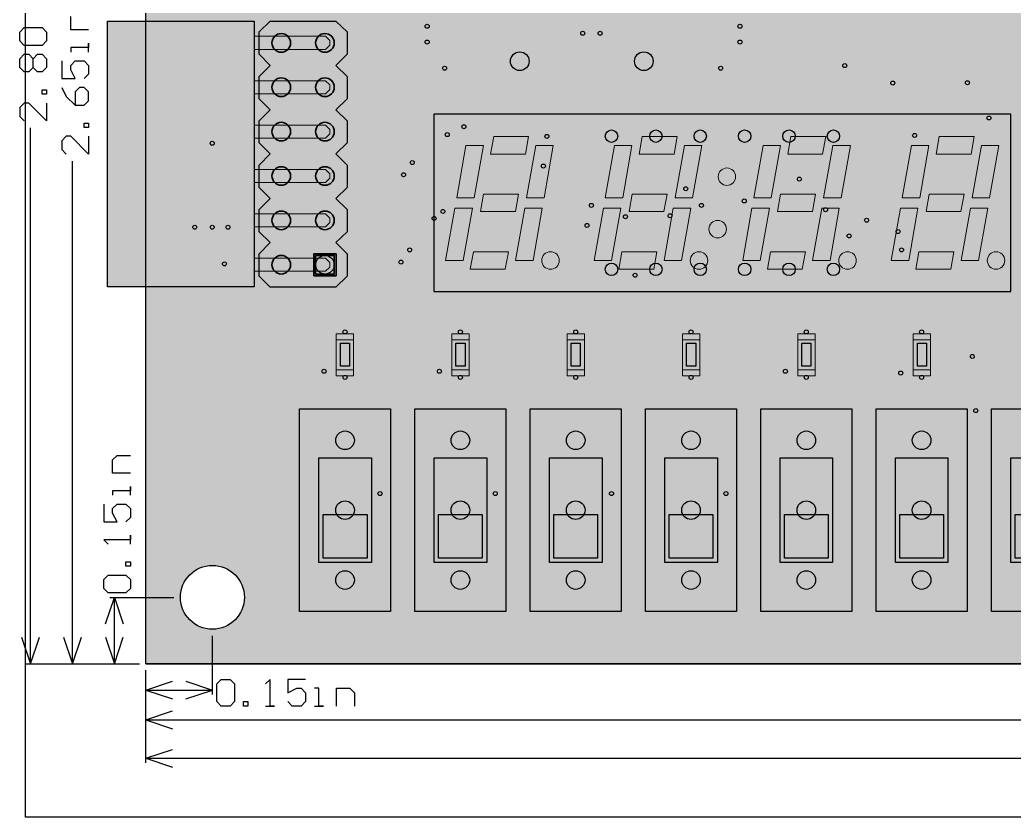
# Model space of a CAD drawing. Header units: metres. Extents: x 18 to 154, y 17 to 109.
# Drawn here: x 18.2 to 75.1, y 16.6 to 62.3 of the extents above; entities that cross this region are included whole.
import ezdxf

# ---------------------------------------------------------------- set-up
doc = ezdxf.new("R2010")
doc.units = ezdxf.units.M
for name, color, linetype, lineweight in [('7-SEG', 253, 'Continuous', 0), ('7-SEG-ON', 20, 'Continuous', 0), ('LED_GREEN', 80, 'Continuous', 0), ('RESISTOR', 251, 'Continuous', 0)]:
    doc.layers.add(name, color=color, linetype=linetype, lineweight=lineweight)
for name, color, linetype, lineweight, true_color in [('ANNOTATION', 7, 'Continuous', 30, 0xffffff), ('GOLD_PAD', 7, 'Continuous', 35, 0xc99700), ('LED_BLB', 7, 'Continuous', 0, 0xf1eb9d), ('METAL', 7, 'Continuous', 0, 0xc1c6c8)]:
    doc.layers.add(name, color=color, linetype=linetype, lineweight=lineweight, true_color=true_color)
for name, color, linetype in [('CHIP', 250, 'Continuous'), ('Mechanical1', 6, 'Continuous'), ('PadHoleLayer', 156, 'Continuous'), ('SWITCH_BASE', 251, 'Continuous'), ('Switches', 250, 'Continuous'), ('ViaHoleLayer', 16, 'Continuous')]:
    doc.layers.add(name, color=color, linetype=linetype)
for name, color, linetype, true_color in [('LED_BLB_IN', 7, 'Continuous', 0xbabe74), ('PCB', 7, 'Continuous', 0x1d428a), ('PCB_OUTLINE', 7, 'Continuous', 0x002677)]:
    doc.layers.add(name, color=color, linetype=linetype, true_color=true_color)
picture_1 = doc.add_image_def('image1.jpg', size_in_pixel=(1023, 701))

# ---------------------------------------------------------------- blocks, each defined once
blk = doc.blocks.new('*U29')
at = {"layer": 'LED_BLB_IN'}
h = blk.add_hatch(color=256, dxfattribs=at)
h.dxf.hatch_style = 1
h.paths.add_polyline_path([(-0.2588016763149099, 0.6615313378169034), (0.2588016763149028, 0.6615313378169034), (0.2588016763149028, -0.6615313378168963), (-0.2588016763149099, -0.6615313378168963)])
h = blk.add_hatch(color=256, dxfattribs=at)
h.dxf.hatch_style = 1
h.paths.add_polyline_path([(-0.2588016763149099, 0.6615313378169034), (0.2588016763149028, 0.6615313378169034), (0.2588016763149028, -0.6615313378168963), (-0.2588016763149099, -0.6615313378168963)])
at = {"layer": 'LED_GREEN', "transparency": 33554534}
h = blk.add_hatch(color=256, dxfattribs=at)
h.dxf.hatch_style = 1
h.paths.add_polyline_path([(-0.4963328445464015, 0.8615313378169063), (0.4963328445464015, 0.8615313378169063), (0.4963328445464015, -0.8615313378168992), (-0.4963328445464015, -0.8615313378168992)])
at = {"layer": 'METAL'}
h = blk.add_hatch(color=256, dxfattribs=at)
h.dxf.hatch_style = 1
h.paths.add_polyline_path([(-0.4963328445464015, 1.198637639297367), (0.4963328445464015, 1.198637639297367), (0.4963328445464015, -1.19863763929736), (-0.4963328445464015, -1.19863763929736)])
at = {"layer": 'LED_BLB_IN'}
blk.add_lwpolyline([(-0.2588016763149099, 0.6615313378169034), (0.2588016763149028, 0.6615313378169034), (0.2588016763149028, -0.6615313378168963), (-0.2588016763149099, -0.6615313378168963)], close=True, dxfattribs=at)
at = {"layer": 'LED_GREEN'}
blk.add_lwpolyline([(0.4963328445464015, -0.8616376392973564), (0.4963328445464015, 0.8606376392973658), (-0.4963328445464015, 0.8606376392973658), (-0.4963328445464015, -0.8616376392973564)], close=True, dxfattribs=at)
at = {"layer": 'METAL'}
blk.add_lwpolyline([(-0.4963328445464015, 1.198637639297367), (0.4963328445464015, 1.198637639297367), (0.4963328445464015, -1.19863763929736), (-0.4963328445464015, -1.19863763929736)], close=True, dxfattribs=at)
blk = doc.blocks.new('*U6')
at = {"layer": 'METAL', "true_color": 0x000000}
h = blk.add_hatch(color=18, dxfattribs=at)
h.dxf.hatch_style = 1
h.paths.add_polyline_path([(-1.242874578409896, -0.2521824579563514), (1.257125421590104, -0.2521824579563514), (1.257125421590104, -2.752182457956351), (-1.242874578409896, -2.752182457956351)])
at = {"layer": 'SWITCH_BASE', "true_color": 0x0d0d0d}
h = blk.add_hatch(color=28, dxfattribs=at)
h.dxf.hatch_style = 1
h.paths.add_polyline_path([(-2.599467704578529, 5.792650960968629), (2.599467704578529, 5.792650960968629), (2.599467704578529, -5.792650960968636), (-2.599467704578529, -5.792650960968636)])
at = {"layer": 'Switches', "true_color": 0x404040}
h = blk.add_hatch(color=250, dxfattribs=at)
h.dxf.hatch_style = 1
h.paths.add_polyline_path([(-1.492874578409896, 2.997817542043649), (1.507125421590104, 2.997817542043649), (1.507125421590104, -3.002182457956351), (-1.492874578409896, -3.002182457956351)])
at = {"layer": 'METAL'}
blk.add_lwpolyline([(1.257125421590104, -2.752182457956351), (1.257125421590104, -0.2521824579563514), (-1.242874578409896, -0.2521824579563514), (-1.242874578409896, -2.752182457956351)], close=True, dxfattribs=at)
at = {"layer": 'Switches'}
for points in [[(-2.599467704578529, 5.792650960968629), (2.599467704578529, 5.792650960968629), (2.599467704578529, -5.792650960968636), (-2.599467704578529, -5.792650960968636)], [(-1.492874578409896, 2.997817542043649), (1.507125421590104, 2.997817542043649), (1.507125421590104, -3.002182457956351), (-1.492874578409896, -3.002182457956351)], [(-1.242874578409896, -0.2521824579563514), (1.257125421590104, -0.2521824579563514), (1.257125421590104, -2.752182457956351), (-1.242874578409896, -2.752182457956351)], [(-1.242874578409896, -0.2521824579563514), (1.257125421590104, -0.2521824579563514), (1.257125421590104, -2.752182457956351), (-1.242874578409896, -2.752182457956351)]]:
    blk.add_lwpolyline(points, close=True, dxfattribs=at)
blk = doc.blocks.new('PMOD')
at = {"layer": 'CHIP'}
h = blk.add_hatch(color=256, dxfattribs=at)
h.dxf.hatch_style = 1
h.paths.add_polyline_path([(-4.046127595232967, 1.252304230787487), (-4.046127595232967, -13.97366371941341), (-12.44612759523297, -13.97366371941341), (-12.44612759523297, 1.252304230787487)])
at = {"layer": 'GOLD_PAD'}
h = blk.add_hatch(color=256, dxfattribs=at)
h.dxf.hatch_style = 1
h.paths.add_polyline_path([(0.6335003300000039, -12.06649967000001), (-0.6335003300000039, -12.06649967000001), (-0.6335003300000039, -13.33350032999999), (0.6335003300000039, -13.33350033000001)])
h.paths.add_polyline_path([(-0.5335003300000025, -12.16649967000001), (0.5335003300000025, -12.16649967000001), (0.5335003300000025, -13.23350033000001), (-0.5335003300000025, -13.23350033)], flags=16)
at = {"layer": 'METAL'}
h = blk.add_hatch(color=256, dxfattribs=at)
h.dxf.hatch_style = 1
h.paths.add_polyline_path([(0.2750000000000057, 0.1310660171779716), (0.2750000000000057, -0.1310660171779858), (0.03106601717798441, -0.375), (-4.046127595232967, -0.375), (-4.046127595232967, 0.375), (0.03106601717798441, 0.375)])
h = blk.add_hatch(color=256, dxfattribs=at)
h.dxf.hatch_style = 1
h.paths.add_polyline_path([(0.2750000000000057, -2.408933982822049), (0.2750000000000057, -2.671066017178006), (0.03106601717798441, -2.91500000000002), (-4.046127595232967, -2.91500000000002), (-4.046127595232967, -2.16500000000002), (0.03106601717798441, -2.16500000000002)])
h = blk.add_hatch(color=256, dxfattribs=at)
h.dxf.hatch_style = 1
h.paths.add_polyline_path([(0.2750000000000057, -4.948933982822027), (0.2750000000000057, -5.211066017177984), (0.03106601717798441, -5.454999999999998), (-4.046127595232967, -5.454999999999998), (-4.046127595232967, -4.704999999999998), (0.03106601717798441, -4.704999999999998)])
h = blk.add_hatch(color=256, dxfattribs=at)
h.dxf.hatch_style = 1
h.paths.add_polyline_path([(0.2750000000000057, -7.488933982822047), (0.2750000000000057, -7.751066017178005), (0.03106601717798441, -7.995000000000019), (-4.046127595232967, -7.995000000000019), (-4.046127595232967, -7.245000000000019), (0.03106601717798441, -7.245000000000019)])
h = blk.add_hatch(color=256, dxfattribs=at)
h.dxf.hatch_style = 1
h.paths.add_polyline_path([(0.2750000000000057, -10.02893398282202), (0.2750000000000057, -10.29106601717798), (0.03106601717798441, -10.535), (-4.046127595232967, -10.535), (-4.046127595232967, -9.784999999999997), (0.03106601717798441, -9.784999999999997)])
h = blk.add_hatch(color=256, dxfattribs=at)
h.dxf.hatch_style = 1
h.paths.add_polyline_path([(0.2750000000000057, -12.56893398282203), (0.2750000000000057, -12.83106601717799), (0.03106601717798441, -13.075), (-4.046127595232967, -13.075), (-4.046127595232967, -12.325), (0.03106601717798441, -12.325)])
at = {"layer": 'ANNOTATION'}
blk.add_lwpolyline([(-3.13334868944596, 1.242865254346043), (0.6310050104191944, 1.242865254346043), (1.267686445148634, 0.6248370349651964), (1.267686445148634, -0.6486382032608446), (0.6310050104191944, -1.285432006757432), (1.267686445148634, -1.922113441486871), (1.267686445148634, -3.195701048480046), (0.6310050104191944, -3.832382483209486), (1.267686445148634, -4.469176286706073), (1.267686445148634, -5.723998309583521), (0.6310050104191944, -6.360679744312961), (1.267686445148634, -6.997473547809548), (1.267686445148634, -8.270948786035575), (0.6310050104191944, -8.907742589532177), (1.267686445148634, -9.544536393028764), (1.267686445148634, -10.81801163125479), (0.6310050104191944, -11.43603985063564), (1.267686445148634, -12.07283365413224), (1.267686445148634, -13.34630889235825), (0.6310050104191944, -13.98310269585485), (-3.13334868944596, -13.98310269585485), (-3.770142492942554, -13.34630889235825), (-3.770142492942554, -12.07283365413224), (-3.13334868944596, -11.43603985063564), (-3.770142492942554, -10.81801163125479), (-3.770142492942554, -9.544536393028764), (-3.13334868944596, -8.907742589532177), (-3.770142492942554, -8.270948786035575), (-3.770142492942554, -6.997473547809548), (-3.13334868944596, -6.360679744312961), (-3.770142492942554, -5.723998309583521), (-3.770142492942554, -4.469176286706073), (-3.13334868944596, -3.832382483209486), (-3.770142492942554, -3.195701048480046), (-3.770142492942554, -1.922113441486871), (-3.13334868944596, -1.285432006757432), (-3.770142492942554, -0.6486382032608446), (-3.770142492942554, 0.6248370349651964)], close=True, dxfattribs=at)
at = {"layer": 'CHIP'}
blk.add_lwpolyline([(-4.046127595232967, 1.252304230787487), (-4.046127595232967, -13.97366371941341), (-12.44612759523297, -13.97366371941341), (-12.44612759523297, 1.252304230787487), (-4.046127595232967, 1.252304230787487)], dxfattribs=at)
at = {"layer": 'GOLD_PAD'}
for points in [[(0.6335003300000039, -12.06649967000001), (-0.6335003300000039, -12.06649967000001), (-0.6335003300000039, -13.33350032999999), (0.6335003300000039, -13.33350033000001)], [(-0.5335003300000025, -12.16649967000001), (0.5335003300000025, -12.16649967000001), (0.5335003300000025, -13.23350033000001), (-0.5335003300000025, -13.23350033)]]:
    blk.add_lwpolyline(points, close=True, dxfattribs=at)
for centre, radius in [((-2.50000008, 0), 0.5335003299999984), ((0, 0), 0.5335003299999992), ((-2.50000008, -2.54000000000002), 0.5335003300000051), ((0, -2.54000000000002), 0.5335003299999962), ((-2.50000008, -5.079999999999998), 0.5335003299999937), ((0, -5.079999999999998), 0.5335003299999991), ((-2.50000008, -7.620000000000019), 0.5335003300000052), ((0, -7.620000000000019), 0.5335003299999962), ((-2.50000008, -10.16), 0.5335003299999979), ((0, -10.16), 0.5335003300000007), ((-2.50000008, -12.7), 0.5335003300000003)]:
    blk.add_circle(centre, radius, dxfattribs=at)
at = {"layer": 'METAL'}
for points in [[(0.2750000000000057, 0.1310660171779716), (0.2750000000000057, -0.1310660171779858), (0.03106601717798441, -0.375), (-4.046127595232967, -0.375), (-4.046127595232967, 0.375), (0.03106601717798441, 0.375)], [(0.2750000000000057, -2.408933982822049), (0.2750000000000057, -2.671066017178006), (0.03106601717798441, -2.91500000000002), (-4.046127595232967, -2.91500000000002), (-4.046127595232967, -2.16500000000002), (0.03106601717798441, -2.16500000000002)], [(0.2750000000000057, -4.948933982822027), (0.2750000000000057, -5.211066017177984), (0.03106601717798441, -5.454999999999998), (-4.046127595232967, -5.454999999999998), (-4.046127595232967, -4.704999999999998), (0.03106601717798441, -4.704999999999998)], [(0.2750000000000057, -7.488933982822047), (0.2750000000000057, -7.751066017178005), (0.03106601717798441, -7.995000000000019), (-4.046127595232967, -7.995000000000019), (-4.046127595232967, -7.245000000000019), (0.03106601717798441, -7.245000000000019)], [(0.2750000000000057, -10.02893398282202), (0.2750000000000057, -10.29106601717798), (0.03106601717798441, -10.535), (-4.046127595232967, -10.535), (-4.046127595232967, -9.784999999999997), (0.03106601717798441, -9.784999999999997)], [(0.2750000000000057, -12.56893398282203), (0.2750000000000057, -12.83106601717799), (0.03106601717798441, -13.075), (-4.046127595232967, -13.075), (-4.046127595232967, -12.325), (0.03106601717798441, -12.325)]]:
    blk.add_lwpolyline(points, close=True, dxfattribs=at)
blk = doc.blocks.new('*U21')
at = {"layer": 'METAL'}
h = blk.add_hatch(color=256, dxfattribs=at)
h.dxf.hatch_style = 1
h.paths.add_polyline_path([(-0.5070880949287613, 2.795442325903672), (1.492911905071239, 2.795442325903672), (1.669238885779706, 3.795442325903672), (-0.3307611142202944, 3.795442325903672)])
h = blk.add_hatch(color=256, dxfattribs=at)
h.dxf.hatch_style = 1
h.paths.add_polyline_path([(-1.918924604574514, 3.295442325903672), (-2.447905546699914, 0.2954423259036716), (-1.447905546699914, 0.2954423259036716), (-0.9189246045745136, 3.295442325903672)])
h = blk.add_hatch(color=256, dxfattribs=at)
h.dxf.hatch_style = 1
h.paths.add_polyline_path([(2.081075395425486, 3.295442325903672), (1.552094453300086, 0.2954423259036716), (2.552094453300086, 0.2954423259036716), (3.081075395425486, 3.295442325903672)])
h = blk.add_hatch(color=256, dxfattribs=at)
h.dxf.hatch_style = 1
h.paths.add_polyline_path([(-1.088163490354233, -0.5), (0.9118365096457666, -0.5), (1.088163490354233, 0.5), (-0.9118365096457666, 0.5)])
h = blk.add_hatch(color=256, dxfattribs=at)
h.dxf.hatch_style = 1
h.paths.add_polyline_path([(-2.552094453300057, -0.2954423259036645), (-3.081075395425458, -3.295442325903664), (-2.081075395425458, -3.295442325903664), (-1.552094453300057, -0.2954423259036645)])
h = blk.add_hatch(color=256, dxfattribs=at)
h.dxf.hatch_style = 1
h.paths.add_polyline_path([(1.447905546699943, -0.2954423259036645), (0.9189246045745421, -3.295442325903664), (1.918924604574542, -3.295442325903664), (2.447905546699943, -0.2954423259036645)])
h = blk.add_hatch(color=256, dxfattribs=at)
h.dxf.hatch_style = 1
h.paths.add_polyline_path([(-1.669238885779706, -3.795442325903664), (0.3307611142202944, -3.795442325903664), (0.5070880949287613, -2.795442325903664), (-1.492911905071239, -2.795442325903664)])
h = blk.add_hatch(color=256, dxfattribs=at)
h.dxf.hatch_style = 1
edge = h.paths.add_edge_path()
edge.add_arc((2.918924604574542, -3.295442325903664), 0.5, 0, 360)
at = {"layer": '7-SEG'}
for points in [[(-0.5070880949287613, 2.795442325903672), (1.492911905071239, 2.795442325903672), (1.669238885779706, 3.795442325903672), (-0.3307611142202944, 3.795442325903672), (-0.5070880949287613, 2.795442325903672)], [(-1.088163490354233, -0.5), (0.9118365096457666, -0.5), (1.088163490354233, 0.5), (-0.9118365096457666, 0.5), (-1.088163490354233, -0.5)], [(-1.669238885779706, -3.795442325903664), (0.3307611142202944, -3.795442325903664), (0.5070880949287613, -2.795442325903664), (-1.492911905071239, -2.795442325903664), (-1.669238885779706, -3.795442325903664)]]:
    blk.add_lwpolyline(points, dxfattribs=at)
for points in [[(-1.918924604574514, 3.295442325903672), (-2.447905546699914, 0.2954423259036716), (-1.447905546699914, 0.2954423259036716), (-0.9189246045745136, 3.295442325903672)], [(2.081075395425486, 3.295442325903672), (1.552094453300086, 0.2954423259036716), (2.552094453300086, 0.2954423259036716), (3.081075395425486, 3.295442325903672)], [(-2.552094453300057, -0.2954423259036645), (-3.081075395425458, -3.295442325903664), (-2.081075395425458, -3.295442325903664), (-1.552094453300057, -0.2954423259036645)], [(1.447905546699943, -0.2954423259036645), (0.9189246045745421, -3.295442325903664), (1.918924604574542, -3.295442325903664), (2.447905546699943, -0.2954423259036645)]]:
    blk.add_lwpolyline(points, close=True, dxfattribs=at)
blk.add_circle((2.918924604574542, -3.295442325903664), 0.5, dxfattribs=at)
blk = doc.blocks.new('*U22')
at = {"layer": '7-SEG-ON'}
h = blk.add_hatch(color=256, dxfattribs=at)
h.dxf.hatch_style = 1
h.paths.add_polyline_path([(-0.5070880949287613, 2.795442325903672), (1.492911905071239, 2.795442325903672), (1.669238885779706, 3.795442325903672), (-0.3307611142202944, 3.795442325903672)])
h = blk.add_hatch(color=256, dxfattribs=at)
h.dxf.hatch_style = 1
h.paths.add_polyline_path([(-1.918924604574514, 3.295442325903672), (-2.447905546699914, 0.2954423259036716), (-1.447905546699914, 0.2954423259036716), (-0.9189246045745136, 3.295442325903672)])
h = blk.add_hatch(color=256, dxfattribs=at)
h.dxf.hatch_style = 1
h.paths.add_polyline_path([(2.081075395425486, 3.295442325903672), (1.552094453300086, 0.2954423259036716), (2.552094453300086, 0.2954423259036716), (3.081075395425486, 3.295442325903672)])
h = blk.add_hatch(color=256, dxfattribs=at)
h.dxf.hatch_style = 1
h.paths.add_polyline_path([(-2.552094453300057, -0.2954423259036645), (-3.081075395425458, -3.295442325903664), (-2.081075395425458, -3.295442325903664), (-1.552094453300057, -0.2954423259036645)])
h = blk.add_hatch(color=256, dxfattribs=at)
h.dxf.hatch_style = 1
h.paths.add_polyline_path([(1.447905546699943, -0.2954423259036645), (0.9189246045745421, -3.295442325903664), (1.918924604574542, -3.295442325903664), (2.447905546699943, -0.2954423259036645)])
h = blk.add_hatch(color=256, dxfattribs=at)
h.dxf.hatch_style = 1
h.paths.add_polyline_path([(-1.669238885779706, -3.795442325903664), (0.3307611142202944, -3.795442325903664), (0.5070880949287613, -2.795442325903664), (-1.492911905071239, -2.795442325903664)])
at = {"layer": 'METAL'}
h = blk.add_hatch(color=256, dxfattribs=at)
h.dxf.hatch_style = 1
h.paths.add_polyline_path([(-1.088163490354233, -0.5), (0.9118365096457666, -0.5), (1.088163490354233, 0.5), (-0.9118365096457666, 0.5)])
h = blk.add_hatch(color=256, dxfattribs=at)
h.dxf.hatch_style = 1
edge = h.paths.add_edge_path()
edge.add_arc((2.918924604574542, -3.295442325903664), 0.5, 0, 360)
at = {"layer": '7-SEG'}
blk.add_lwpolyline([(-1.088163490354233, -0.5), (0.9118365096457666, -0.5), (1.088163490354233, 0.5), (-0.9118365096457666, 0.5), (-1.088163490354233, -0.5)], dxfattribs=at)
blk.add_circle((2.918924604574542, -3.295442325903664), 0.5, dxfattribs=at)
at = {"layer": '7-SEG-ON'}
for points in [[(-0.5070880949287613, 2.795442325903672), (1.492911905071239, 2.795442325903672), (1.669238885779706, 3.795442325903672), (-0.3307611142202944, 3.795442325903672), (-0.5070880949287613, 2.795442325903672)], [(-1.669238885779706, -3.795442325903664), (0.3307611142202944, -3.795442325903664), (0.5070880949287613, -2.795442325903664), (-1.492911905071239, -2.795442325903664), (-1.669238885779706, -3.795442325903664)]]:
    blk.add_lwpolyline(points, dxfattribs=at)
for points in [[(-1.918924604574514, 3.295442325903672), (-2.447905546699914, 0.2954423259036716), (-1.447905546699914, 0.2954423259036716), (-0.9189246045745136, 3.295442325903672)], [(2.081075395425486, 3.295442325903672), (1.552094453300086, 0.2954423259036716), (2.552094453300086, 0.2954423259036716), (3.081075395425486, 3.295442325903672)], [(-2.552094453300057, -0.2954423259036645), (-3.081075395425458, -3.295442325903664), (-2.081075395425458, -3.295442325903664), (-1.552094453300057, -0.2954423259036645)], [(1.447905546699943, -0.2954423259036645), (0.9189246045745421, -3.295442325903664), (1.918924604574542, -3.295442325903664), (2.447905546699943, -0.2954423259036645)]]:
    blk.add_lwpolyline(points, close=True, dxfattribs=at)
blk = doc.blocks.new('*U19')
at = {"layer": '7-SEG-ON'}
h = blk.add_hatch(color=256, dxfattribs=at)
h.dxf.hatch_style = 1
h.paths.add_polyline_path([(-0.5070880949287613, 2.795442325903672), (1.492911905071239, 2.795442325903672), (1.669238885779706, 3.795442325903672), (-0.3307611142202944, 3.795442325903672)])
h = blk.add_hatch(color=256, dxfattribs=at)
h.dxf.hatch_style = 1
h.paths.add_polyline_path([(-1.918924604574514, 3.295442325903672), (-2.447905546699914, 0.2954423259036716), (-1.447905546699914, 0.2954423259036716), (-0.9189246045745136, 3.295442325903672)])
h = blk.add_hatch(color=256, dxfattribs=at)
h.dxf.hatch_style = 1
h.paths.add_polyline_path([(-1.088163490354233, -0.5), (0.9118365096457666, -0.5), (1.088163490354233, 0.5), (-0.9118365096457666, 0.5)])
h = blk.add_hatch(color=256, dxfattribs=at)
h.dxf.hatch_style = 1
h.paths.add_polyline_path([(-2.552094453300057, -0.2954423259036645), (-3.081075395425458, -3.295442325903664), (-2.081075395425458, -3.295442325903664), (-1.552094453300057, -0.2954423259036645)])
at = {"layer": 'METAL'}
h = blk.add_hatch(color=256, dxfattribs=at)
h.dxf.hatch_style = 1
h.paths.add_polyline_path([(2.081075395425486, 3.295442325903672), (1.552094453300086, 0.2954423259036716), (2.552094453300086, 0.2954423259036716), (3.081075395425486, 3.295442325903672)])
h = blk.add_hatch(color=256, dxfattribs=at)
h.dxf.hatch_style = 1
h.paths.add_polyline_path([(1.447905546699943, -0.2954423259036645), (0.9189246045745421, -3.295442325903664), (1.918924604574542, -3.295442325903664), (2.447905546699943, -0.2954423259036645)])
h = blk.add_hatch(color=256, dxfattribs=at)
h.dxf.hatch_style = 1
h.paths.add_polyline_path([(-1.669238885779706, -3.795442325903664), (0.3307611142202944, -3.795442325903664), (0.5070880949287613, -2.795442325903664), (-1.492911905071239, -2.795442325903664)])
h = blk.add_hatch(color=256, dxfattribs=at)
h.dxf.hatch_style = 1
edge = h.paths.add_edge_path()
edge.add_arc((2.918924604574542, -3.295442325903664), 0.5, 0, 360)
at = {"layer": '7-SEG'}
for points in [[(2.081075395425486, 3.295442325903672), (1.552094453300086, 0.2954423259036716), (2.552094453300086, 0.2954423259036716), (3.081075395425486, 3.295442325903672)], [(1.447905546699943, -0.2954423259036645), (0.9189246045745421, -3.295442325903664), (1.918924604574542, -3.295442325903664), (2.447905546699943, -0.2954423259036645)]]:
    blk.add_lwpolyline(points, close=True, dxfattribs=at)
blk.add_lwpolyline([(-1.669238885779706, -3.795442325903664), (0.3307611142202944, -3.795442325903664), (0.5070880949287613, -2.795442325903664), (-1.492911905071239, -2.795442325903664), (-1.669238885779706, -3.795442325903664)], dxfattribs=at)
blk.add_circle((2.918924604574542, -3.295442325903664), 0.5, dxfattribs=at)
at = {"layer": '7-SEG-ON'}
for points in [[(-0.5070880949287613, 2.795442325903672), (1.492911905071239, 2.795442325903672), (1.669238885779706, 3.795442325903672), (-0.3307611142202944, 3.795442325903672), (-0.5070880949287613, 2.795442325903672)], [(-1.088163490354233, -0.5), (0.9118365096457666, -0.5), (1.088163490354233, 0.5), (-0.9118365096457666, 0.5), (-1.088163490354233, -0.5)]]:
    blk.add_lwpolyline(points, dxfattribs=at)
for points in [[(-1.918924604574514, 3.295442325903672), (-2.447905546699914, 0.2954423259036716), (-1.447905546699914, 0.2954423259036716), (-0.9189246045745136, 3.295442325903672)], [(-2.552094453300057, -0.2954423259036645), (-3.081075395425458, -3.295442325903664), (-2.081075395425458, -3.295442325903664), (-1.552094453300057, -0.2954423259036645)]]:
    blk.add_lwpolyline(points, close=True, dxfattribs=at)

msp = doc.modelspace()

# ---------------------------------------------------------------- hatches: boundary and pattern name
at = {"layer": '7-SEG-ON'}
h = msp.add_hatch(color=256, dxfattribs=at)
h.dxf.hatch_style = 1
edge = h.paths.add_edge_path()
edge.add_arc((65.55842818937049, 48.4925085570004), 0.5000000000000018, 0, 360)
at = {"layer": 'CHIP'}
h = msp.add_hatch(color=256, dxfattribs=at)
h.dxf.hatch_style = 1
h.paths.add_polyline_path([(74.8983295652807, 56.86325480484317), (41.88067760431115, 56.86325480484317), (41.88067760431115, 46.71264696096496), (74.8983295652807, 46.71264696096496)])
at = {"layer": 'METAL'}
h = msp.add_hatch(color=256, dxfattribs=at)
h.dxf.hatch_style = 1
edge = h.paths.add_edge_path()
edge.add_arc((58.65399405585862, 53.28795088290406), 0.5, 0, 360)
h = msp.add_hatch(color=256, dxfattribs=at)
h.dxf.hatch_style = 1
edge = h.paths.add_edge_path()
edge.add_arc((58.12501311373322, 50.28795088290406), 0.5, 0, 360)
at = {"layer": 'PCB'}
h = msp.add_hatch(color=256, dxfattribs=at)
h.dxf.hatch_style = 1
h.paths.add_polyline_path([(25.4, 96.52), (147.32, 96.52), (147.32, 25.4), (25.4, 25.4)])
edge = h.paths.add_edge_path(flags=16)
edge.add_arc((29.21, 92.71), 1.828799999999999, 0, 360)
edge = h.paths.add_edge_path(flags=16)
edge.add_arc((29.21, 29.21), 1.828799999999999, 0, 360)
edge = h.paths.add_edge_path(flags=16)
edge.add_arc((143.51, 29.21), 1.828799999999994, 0, 360)
edge = h.paths.add_edge_path(flags=16)
edge.add_arc((143.51, 92.71), 1.828800000000002, 0, 360)

# ---------------------------------------------------------------- linework, layer by layer
at = {"layer": '7-SEG'}
for centre in [(58.65399405585862, 53.28795088290406), (58.12501311373322, 50.28795088290406)]:
    msp.add_circle(centre, 0.5, dxfattribs=at)
at = {"layer": '7-SEG-ON'}
msp.add_circle((65.55842818937049, 48.4925085570004), 0.5000000000000018, dxfattribs=at)
at = {"layer": 'Mechanical1'}
for p, q in [((25.4, 25.4), (25.4, 96.52)), ((21.09848206, 61.69561194), (21.09848206, 62.45736556)), ((18.19064688, 61.56926979999999), (18.4445656, 61.82318852)), ((18.19064688, 61.06143489999999), (18.19064688, 61.56926979999999)), ((18.4445656, 61.82318852), (19.4602354, 61.82318852)), ((19.4602354, 61.82318852), (19.71415412, 61.56926979999999)), ((19.71415412, 61.56926979999999), (19.71415412, 61.06143489999999)), ((22.1141544, 61.69561194), (21.09848206, 61.69561194)), ((18.4445656, 60.80751618), (18.19064688, 61.06143489999999)), ((19.71415412, 61.06143489999999), (19.4602354, 60.80751618)), ((22.1141544, 60.42602341999999), (22.1141544, 60.93385831999999)), ((22.1141544, 60.93385831999999), (22.1141544, 60.67994213999999)), ((19.4602354, 60.80751618), (18.4445656, 60.80751618)), ((22.1141544, 60.67994213999999), (21.09848206, 60.67994213999999)), ((21.09848206, 60.67994213999999), (21.09848206, 60.42602341999999)), ((18.19064688, 60.04576256), (18.4445656, 60.29968128)), ((18.19064688, 59.53792766), (18.19064688, 60.04576256)), ((18.4445656, 60.29968128), (18.69848178, 60.29968128)), ((18.69848178, 60.29968128), (18.9524005, 60.04576256)), ((18.9524005, 60.04576256), (19.20631922, 60.29968128)), ((18.9524005, 59.53792766), (18.9524005, 60.04576256)), ((19.20631922, 60.29968128), (19.4602354, 60.29968128)), ((19.4602354, 60.29968128), (19.71415412, 60.04576256)), ((19.71415412, 60.04576256), (19.71415412, 59.53792766)), ((20.59064716, 59.91818851999999), (20.59064716, 58.90251618)), ((21.09848206, 59.6642698), (21.35240078, 59.91818851999999)), ((21.35240078, 59.91818851999999), (21.86023568, 59.91818851999999)), ((21.86023568, 59.91818851999999), (22.1141544, 59.6642698)), ((18.4445656, 59.28400893999999), (18.19064688, 59.53792766)), ((18.69848178, 59.28400893999999), (18.4445656, 59.28400893999999)), ((18.9524005, 59.53792766), (18.69848178, 59.28400893999999)), ((19.20631922, 59.28400893999999), (18.9524005, 59.53792766)), ((19.4602354, 59.28400893999999), (19.20631922, 59.28400893999999)), ((19.71415412, 59.53792766), (19.4602354, 59.28400893999999)), ((21.09848206, 59.41035108), (21.09848206, 59.6642698)), ((21.35240078, 58.90251618), (21.09848206, 59.41035108)), ((22.1141544, 59.6642698), (22.1141544, 59.15643489999999)), ((20.59064716, 58.90251618), (21.35240078, 58.90251618)), ((22.1141544, 59.15643489999999), (21.86023568, 58.90251618)), ((19.4602354, 58.01442041999999), (19.4602354, 58.26833913999999)), ((19.4602354, 58.26833913999999), (19.71415412, 58.26833913999999)), ((19.71415412, 58.26833913999999), (19.71415412, 58.01442041999999)), ((20.59064716, 58.39468128), (20.84456588, 57.88684384)), ((21.6063195, 58.39468128), (21.35240078, 58.14076255999999)), ((21.35240078, 58.14076255999999), (21.35240078, 57.37900894)), ((21.86023568, 58.39468128), (21.6063195, 58.39468128)), ((22.1141544, 58.14076255999999), (21.86023568, 58.39468128)), ((22.1141544, 57.63292765999999), (22.1141544, 58.14076255999999)), ((18.4445656, 57.50658551999999), (18.19064688, 57.25266679999999)), ((18.69848178, 57.50658551999999), (18.4445656, 57.50658551999999)), ((19.71415412, 56.49091317999999), (18.69848178, 57.50658551999999)), ((19.71415412, 58.01442041999999), (19.4602354, 58.01442041999999)), ((19.71415412, 57.50658551999999), (19.71415412, 56.49091317999999)), ((20.84456588, 57.88684384), (21.35240078, 57.37900894)), ((21.86023568, 57.37900894), (22.1141544, 57.63292765999999)), ((18.19064688, 57.25266679999999), (18.19064688, 56.7448319)), ((21.35240078, 57.37900894), (21.86023568, 57.37900894)), ((18.19064688, 56.7448319), (18.4445656, 56.49091317999999)), ((21.86023568, 56.10942042), (21.86023568, 56.36333914)), ((21.86023568, 56.36333914), (22.1141544, 56.36333914)), ((22.1141544, 56.36333914), (22.1141544, 56.10942042)), ((18.8000005, 25.4), (18.8000005, 56.08451571999999)), ((22.1141544, 56.10942042), (21.86023568, 56.10942042)), ((20.84456588, 55.60158552), (20.59064716, 55.34766679999999)), ((20.59064716, 55.34766679999999), (20.59064716, 54.83983189999999)), ((21.09848206, 55.60158552), (20.84456588, 55.60158552)), ((22.1141544, 54.58591317999999), (21.09848206, 55.60158552)), ((22.1141544, 55.60158552), (22.1141544, 54.58591317999999)), ((20.59064716, 54.83983189999999), (20.84456588, 54.58591317999999)), ((21.20000078, 25.4), (21.20000078, 54.17951572)), ((23.49848234, 37.08153366), (23.75240106, 37.33545238)), ((23.49848234, 36.31978004), (23.49848234, 37.08153366)), ((23.75240106, 37.33545238), (24.51415468, 37.33545238)), ((24.51415468, 36.31978004), (23.49848234, 36.31978004)), ((24.51415468, 35.30411024), (23.49848234, 35.30411024)), ((23.49848234, 35.30411024), (23.49848234, 35.05019152)), ((24.51415468, 35.05019152), (24.51415468, 35.55802642)), ((24.51415468, 35.55802642), (24.51415468, 35.30411024)), ((22.99064744, 34.54235662), (22.99064744, 33.52668428)), ((23.49848234, 34.2884379), (23.75240106, 34.54235662)), ((23.49848234, 34.03451918), (23.49848234, 34.2884379)), ((23.75240106, 34.54235662), (24.26023596, 34.54235662)), ((24.26023596, 34.54235662), (24.51415468, 34.2884379)), ((24.51415468, 34.2884379), (24.51415468, 33.780603)), ((23.75240106, 33.52668428), (23.49848234, 34.03451918)), ((24.51415468, 33.780603), (24.26023596, 33.52668428)), ((22.99064744, 33.52668428), (23.75240106, 33.52668428)), ((24.51415468, 32.51101448), (22.99064744, 32.51101448)), ((22.99064744, 32.51101448), (23.24456616, 32.25709576)), ((24.51415468, 32.25709576), (24.51415468, 32.76493066)), ((24.51415468, 32.76493066), (24.51415468, 32.51101448)), ((24.26023596, 30.98750724), (24.26023596, 31.24142596)), ((24.26023596, 31.24142596), (24.51415468, 31.24142596)), ((24.51415468, 30.98750724), (24.26023596, 30.98750724)), ((24.51415468, 31.24142596), (24.51415468, 30.98750724)), ((22.99064744, 30.22575362), (23.24456616, 30.47967234)), ((22.99064744, 29.71791872), (22.99064744, 30.22575362)), ((23.24456616, 30.47967234), (24.26023596, 30.47967234)), ((24.26023596, 30.47967234), (24.51415468, 30.22575362)), ((24.51415468, 30.22575362), (24.51415468, 29.71791872)), ((23.24456616, 29.464), (22.99064744, 29.71791872)), ((24.51415468, 29.71791872), (24.26023596, 29.464)), ((23.09200106, 27.686), (23.60000106, 29.21)), ((24.26023596, 29.464), (23.24456616, 29.464)), ((23.34600106, 29.21), (27.00219898, 29.21)), ((23.60000106, 29.21), (24.10800106, 27.686)), ((23.60000106, 25.4), (23.60000106, 29.21)), ((18.2920005, 26.924), (18.8000005, 25.4)), ((18.8000005, 25.4), (19.3080005, 26.924)), ((20.69200078, 26.924), (21.20000078, 25.4)), ((21.20000078, 25.4), (21.70800078, 26.924)), ((23.09200106, 26.924), (23.60000106, 25.4)), ((23.60000106, 25.4), (24.10800106, 26.924)), ((29.21, 23.64600046), (29.21, 27.00219898)), ((18.5460005, 25.4), (25.0444, 25.4)), ((20.94600078, 25.4), (25.0444, 25.4)), ((23.34600106, 25.4), (25.0444, 25.4)), ((25.4, 25.4), (147.32, 25.4)), ((25.4, 19.74600064), (25.4, 25.0444)), ((25.4, 23.64600046), (25.4, 25.0444)), ((25.4, 21.94599878), (25.4, 25.0444)), ((29.464, 24.25543536), (29.71791872, 24.50935408)), ((29.71791872, 24.50935408), (30.22575362, 24.50935408)), ((30.22575362, 24.50935408), (30.47967234, 24.25543536)), ((32.51101448, 24.50935408), (32.25709576, 24.25543536)), ((32.51101448, 22.98584684), (32.51101448, 24.50935408)), ((34.54235662, 24.50935408), (33.52668428, 24.50935408)), ((33.52668428, 24.50935408), (33.52668428, 23.74760046)), ((25.4, 23.90000046), (26.924, 24.40800046)), ((25.4, 23.90000046), (26.924, 23.39200046)), ((25.4, 23.90000046), (29.21, 23.90000046)), ((27.686, 24.40800046), (29.21, 23.90000046)), ((27.686, 23.39200046), (29.21, 23.90000046)), ((29.464, 23.23976556), (29.464, 24.25543536)), ((30.47967234, 24.25543536), (30.47967234, 23.23976556)), ((33.52668428, 23.74760046), (34.03451918, 24.00151918)), ((34.03451918, 24.00151918), (34.2884379, 24.00151918)), ((34.2884379, 24.00151918), (34.54235662, 23.74760046)), ((35.30411024, 24.00151918), (35.05019152, 24.00151918)), ((35.30411024, 22.98584684), (35.30411024, 24.00151918)), ((36.31978004, 22.98584684), (36.31978004, 24.00151918)), ((36.31978004, 24.00151918), (37.08153366, 24.00151918)), ((37.08153366, 24.00151918), (37.33545238, 23.74760046)), ((34.54235662, 23.74760046), (34.54235662, 23.23976556)), ((37.33545238, 23.74760046), (37.33545238, 22.98584684)), ((29.71791872, 22.98584684), (29.464, 23.23976556)), ((30.22575362, 22.98584684), (29.71791872, 22.98584684)), ((30.47967234, 23.23976556), (30.22575362, 22.98584684)), ((30.98750724, 22.98584684), (30.98750724, 23.23976556)), ((30.98750724, 23.23976556), (31.24142596, 23.23976556)), ((31.24142596, 22.98584684), (30.98750724, 22.98584684)), ((31.24142596, 23.23976556), (31.24142596, 22.98584684)), ((32.25709576, 22.98584684), (32.76493066, 22.98584684)), ((32.76493066, 22.98584684), (32.51101448, 22.98584684)), ((33.780603, 22.98584684), (33.52668428, 23.23976556)), ((34.2884379, 22.98584684), (33.780603, 22.98584684)), ((34.54235662, 23.23976556), (34.2884379, 22.98584684)), ((35.05019152, 22.98584684), (35.55802642, 22.98584684)), ((35.55802642, 22.98584684), (35.30411024, 22.98584684)), ((25.4, 22.19999878), (26.924, 22.70799878)), ((25.4, 22.19999878), (26.924, 21.69199878)), ((25.4, 22.19999878), (79.57951318, 22.19999878)), ((25.4, 20.00000064), (26.924, 20.50800064)), ((25.4, 20.00000064), (26.924, 19.49200064)), ((25.4, 20.00000064), (81.48451318, 20.00000064))]:
    msp.add_line(p, q, dxfattribs=at)
at = {"layer": 'PadHoleLayer'}
for centre, radius in [((33.14999974, 60.95000001999999), 0.53350033), ((35.64999982, 60.95000001999999), 0.53350033), ((46.80000038, 59.89999957999999), 0.5334), ((53.90000142, 59.89999957999999), 0.5334), ((33.14999974, 58.41000002000001), 0.53350033), ((35.64999982, 58.41000002000001), 0.53350033), ((33.14999974, 55.87000002), 0.53350033), ((35.64999982, 55.87000002), 0.53350033), ((52.05000004, 55.61000054), 0.3556), ((54.59000003999999, 55.61000054), 0.3556), ((57.13000003999999, 55.61000054), 0.3556), ((59.67000004, 55.61000054), 0.3556), ((62.21000004, 55.61000054), 0.3556), ((64.75000004, 55.61000054), 0.3556), ((33.14999974, 53.33000002), 0.53350033), ((35.64999982, 53.33000002), 0.53350033), ((33.14999974, 50.79000001999999), 0.53350033), ((35.64999982, 50.79000001999999), 0.53350033), ((33.14999974, 48.25000002), 0.53350033), ((35.64999982, 48.25000002), 0.53350033), ((52.05000004, 47.99000054), 0.35549967), ((54.59000003999999, 47.99000054), 0.3556), ((57.13000003999999, 47.99000054), 0.3556), ((59.67000004, 47.99000054), 0.3556), ((62.21000004, 47.99000054), 0.3556), ((64.75000004, 47.99000054), 0.3556), ((36.80000006, 38.19999979999999), 0.53350033), ((43.39999956, 38.19999979999999), 0.53350033), ((49.99999905999999, 38.19999979999999), 0.53350033), ((56.60000109999999, 38.19999979999999), 0.53350033), ((63.2000006, 38.19999979999999), 0.53350033), ((69.80000009999999, 38.19999979999999), 0.53350033), ((36.80000006, 34.20000018), 0.5334), ((43.39999956, 34.20000018), 0.5334), ((49.99999905999999, 34.20000018), 0.5334), ((56.60000109999999, 34.20000018), 0.5334), ((63.2000006, 34.20000018), 0.5334), ((69.80000009999999, 34.20000018), 0.5334), ((29.21, 29.21), 1.8288), ((36.80000006, 30.20000056), 0.5334), ((43.39999956, 30.20000056), 0.5334), ((49.99999905999999, 30.20000056), 0.5334), ((56.60000109999999, 30.20000056), 0.5334), ((63.2000006, 30.20000056), 0.5334), ((69.80000009999999, 30.20000056), 0.5334)]:
    msp.add_circle(centre, radius, dxfattribs=at)
at = {"layer": 'PCB'}
msp.add_circle((29.21, 29.21), 1.828799999999999, dxfattribs=at)
at = {"layer": 'PCB_OUTLINE'}
msp.add_lwpolyline([(25.4, 96.52), (147.32, 96.52), (147.32, 25.4), (25.4, 25.4)], close=True, dxfattribs=at)
msp.add_circle((29.21, 29.21), 1.828799999999998, dxfattribs=at)
at = {"layer": 'Switches'}
msp.add_lwpolyline([(74.8983295652807, 56.86325480484317), (41.88067760431115, 56.86325480484317), (41.88067760431115, 46.71264696096496), (74.8983295652807, 46.71264696096496)], close=True, dxfattribs=at)
at = {"layer": 'ViaHoleLayer'}
for centre in [(41.50000082, 61.90000065999999), (50.40000079999999, 61.49999892), (51.40000134, 61.50000145999999), (59.40000058, 61.90000065999999), (41.50000082, 60.99999992), (59.40000058, 60.99999992), (65.39999874, 59.65000007999999), (42.49999881999999, 59.50000038), (58.30000024, 59.50000038), (68.15000086, 58.64999954), (72.41966719999998, 58.66966675999999), (73.65000002, 56.650001), (42.65000106, 55.70000036), (43.59999916, 56.14999945999999), (69.40000090000001, 55.65000045999999), (29.20000002, 55.19999882), (48.34999981999999, 55.60000056), (40.64999998, 54.10000101999999), (40.15000097999999, 53.39999988), (48.15000022, 53.89999888), (62.79999886, 53.15000037999999), (56.29999916, 52.59999893999999), (59.65000007999999, 51.90000033999999), (42.39999902, 51.29999899999999), (50.8999998, 51.65000083999999), (57.19999989999999, 51.65000083999999), (64.30000094, 51.3999988), (41.90000002, 50.8999998), (52.85000098, 50.9999996), (55.40000095999999, 51.0499995), (66.64999878, 50.8), (28.19999948, 50.40000079999999), (29.20000002, 50.40000079999999), (30.10000076, 50.40000079999999), (50.65000029999999, 50.5000006), (68.45000026, 50.14999876), (65.65000077999998, 49.89999925999999), (40.50000027999999, 49.10000085999999), (68.64999986, 49.10000085999999), (29.90000116, 48.29999992), (39.99999874, 48.39999972), (53.39999988, 47.65000122), (36.80000006, 44.4000001), (43.39999956, 44.4000001), (49.99999905999999, 44.4000001), (56.60000109999999, 44.4000001), (63.2000006, 44.4000001), (69.80000009999999, 44.4000001), (72.69999938, 43.00000035999999), (35.59999991999999, 42.14999952), (42.19999942, 42.14999952), (62.00000046, 42.14999952), (68.59999995999999, 42.04999972), (36.80000006, 41.80000022), (43.39999956, 41.80000022), (49.99999905999999, 41.80000022), (56.60000109999999, 41.80000022), (63.2000006, 41.80000022), (69.80000009999999, 41.80000022), (72.89999897999998, 39.89999894), (38.80000114, 35.15000082), (45.40000063999999, 35.15000082), (52.05000004, 35.15000082), (58.59999963999999, 35.15000082)]:
    msp.add_circle(centre, 0.1143, dxfattribs=at)

# ---------------------------------------------------------------- block references
at = {"layer": 'LED_BLB'}
for p in [(36.79599089031419, 43.09808082772427), (43.40698256864754, 43.09808082772427), (49.99932103163229, 43.09808082772427), (56.61031270996564, 43.09808082772427), (63.2026511729504, 43.09808082772427), (69.81364285128373, 43.09808082772427)]:
    msp.add_blockref('*U29', p, dxfattribs=at)
at = {"layer": 'METAL'}
msp.add_blockref('PMOD', (35.64999982, 60.95000001999999), dxfattribs=at)
at = {"layer": 'RESISTOR'}
for name, p in [('*U21', (45.63950358479595, 51.78795088290406)), ('*U21', (54.13950358479595, 51.78795088290406)), ('*U22', (62.63950358479595, 51.78795088290406)), ('*U19', (71.13950358479595, 51.78795088290406))]:
    msp.add_blockref(name, p, dxfattribs=at)
at = {"layer": 'Switches'}
for p in [(36.80000006, 34.20000018), (43.39999956, 34.20000018), (49.99999905999999, 34.20000018), (56.60000109999999, 34.20000018), (63.20000060000001, 34.20000018), (69.80000009999999, 34.20000018), (76.39999959999999, 34.20000018)]:
    msp.add_blockref('*U6', p, dxfattribs=at)

# ---------------------------------------------------------------- pictures from other files: only their frames are drawn
image = msp.add_image(picture_1, insert=(18.50520595959503, 16.62910872619788), size_in_units=(135.14181747122487, 92.60451031019417))
image.dxf.flags = 7

doc.saveas('drawing.dxf')
